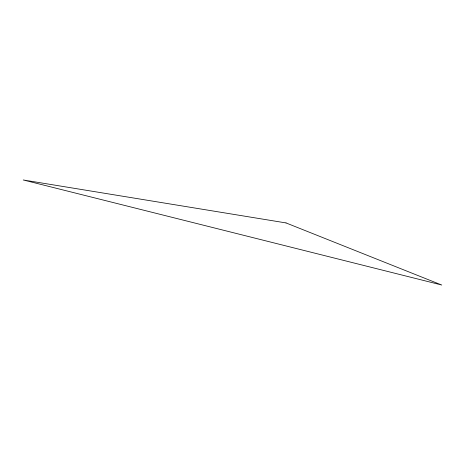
<?xml version="1.0" encoding="UTF-8"?>
<svg xmlns="http://www.w3.org/2000/svg" width="465" height="465" viewBox="0 0 465 465"><rect width="100%" height="100%" fill="white"/><g stroke="black" fill="none" stroke-linecap="round" stroke-linejoin="round"><path stroke-width="0.7" d="M286.016 222.927L23.25 179.972L441.75 285.028L286.016 222.927"/></g></svg>
